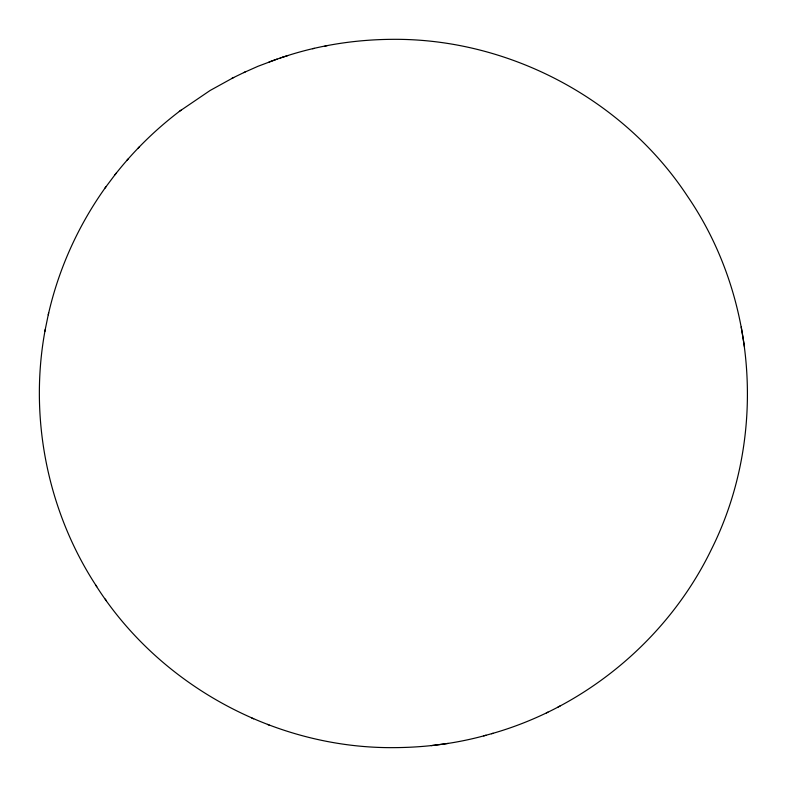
<?xml version="1.0" encoding="UTF-8"?>
<svg xmlns="http://www.w3.org/2000/svg" width="787" height="787" viewBox="0 0 787 787"><rect width="100%" height="100%" fill="white"/><g stroke="black" fill="none" stroke-linecap="round" stroke-linejoin="round"><path stroke-width="1.18" d="M45.243 329.478C28.686 417.592 47.495 511.786 96.791 586.699M48.263 314.83C58.622 268.76 78.543 224.905 106.097 186.578M44.829 331.514L48.656 312.842M115 174.763C134.056 150.455 156.338 128.704 181.03 110.16M104.858 188.25L116.161 173.199M138.207 148.035L139.535 146.618M126.874 160.341L128.32 158.797M179.328 111.4L210.149 90.466L233.68 77.49M491.521 733.73C586.433 706.923 668.488 638.198 711.428 549.356C766.941 438.497 757.645 298.706 687.563 196.347C623.245 98.552 507.733 37.717 390.775 39.35L389.162 39.36C352.674 39.911 316.187 45.813 281.618 57.579M546.394 712.914L547.939 712.137M558.091 706.992L560.137 705.959M243.773 72.611L258.038 66.265L277.063 59.133M231.644 78.493L245.278 71.873M275.558 59.664L269.075 61.986M276.089 59.468L280.841 57.835M280.093 58.09L283.212 57.048M287.914 55.523L283.133 57.087M95.63 584.987C158.364 684.365 273.305 747.473 390.755 747.65L392.438 747.64C423.967 747.611 455.594 743.735 485.982 735.255M483.671 735.894L493.095 733.287M312.616 48.715L314.298 48.361M324.933 46.108L327.205 45.626M431.207 745.633L448.197 743.4M267.442 724.394L269.272 725.152M251.722 718.019L253.66 718.826M105.232 599.074L106.383 600.766M744.472 346.792L741.236 326.989"/></g></svg>
